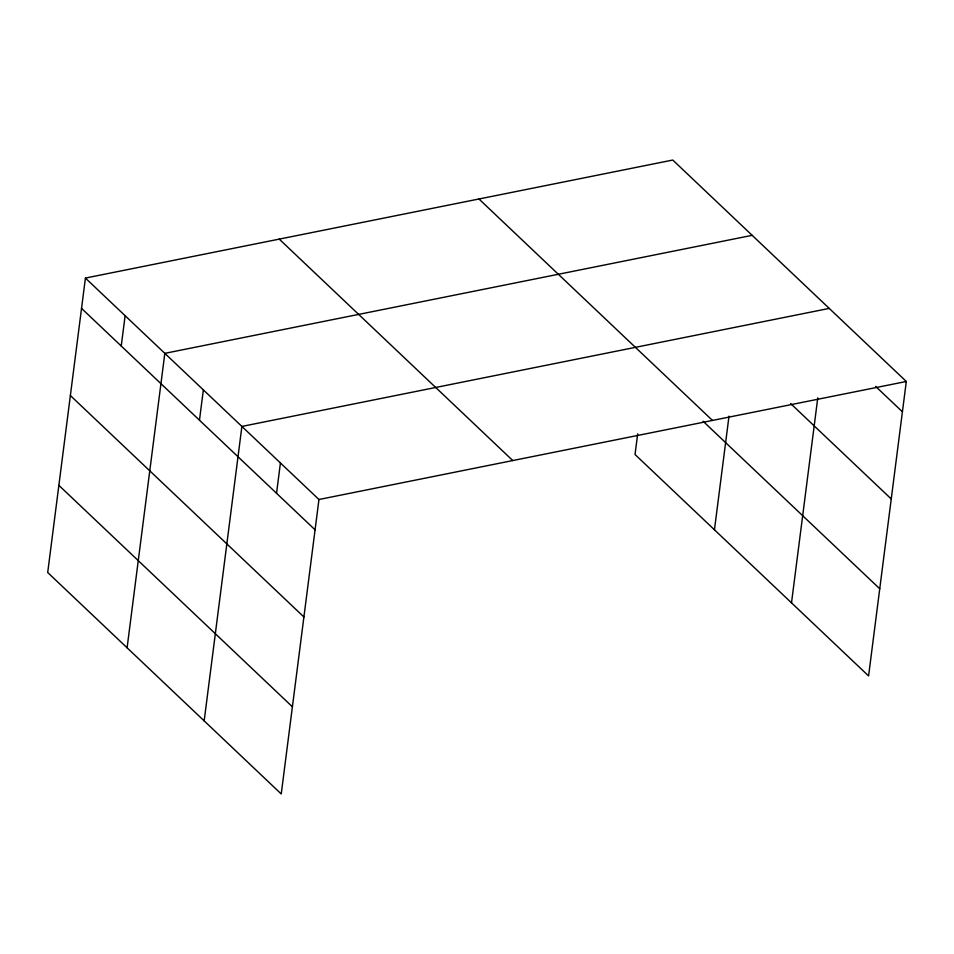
<?xml version="1.0" encoding="UTF-8"?>
<svg xmlns="http://www.w3.org/2000/svg" width="954" height="954" viewBox="0 0 954 954"><rect width="100%" height="100%" fill="white"/><g stroke="black" fill="none" stroke-linecap="round" stroke-linejoin="round"><path stroke-width="1.43" d="M85.419 278.067L47.7 572.519L281.239 793.955L318.958 499.502L85.419 278.067L672.761 160.045L906.3 381.481L868.581 675.933L635.042 454.498L637.689 433.808M121.241 346.028L125.117 315.714M127.097 647.814L164.827 353.35L752.169 235.328M199.469 420.213L203.357 389.888M204.168 720.89L241.887 426.426L829.229 308.404M276.541 493.278L280.428 462.964M714.451 529.78L729.011 416.123M791.51 602.856L817.781 397.818M318.958 499.502L906.3 381.481M875.653 386.418L902.412 411.794M790.639 403.554L891.251 498.966M478.944 198.992L712.471 420.428M703.074 421.251L879.743 588.773M279.248 239.12L512.775 460.555M81.531 308.38L315.07 529.816M70.369 395.54L303.909 616.988M58.862 485.347L292.401 706.795"/></g></svg>
